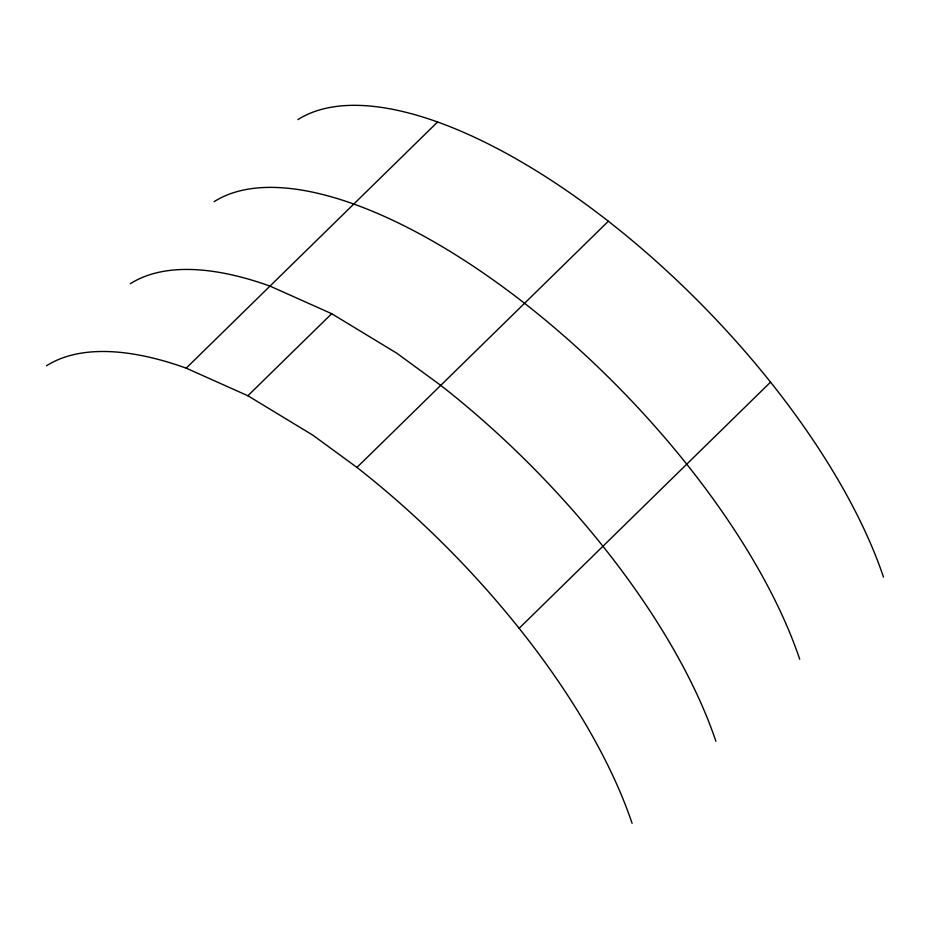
<?xml version="1.0" encoding="UTF-8"?>
<svg xmlns="http://www.w3.org/2000/svg" width="930" height="930" viewBox="0 0 930 930"><rect width="100%" height="100%" fill="white"/><g stroke="black" fill="none" stroke-linecap="round" stroke-linejoin="round"><path stroke-width="1.4" d="M46.5 365.769A419.814 174.433 45.6 0 1 186.186 368.152L437.6 121.981M186.186 368.152L247.88 395.75L331.685 313.701L396.796 353.214L440.739 385.357A419.814 174.433 45.6 0 1 715.891 741.28M247.88 395.75L312.992 435.263L356.934 467.418L608.348 221.247A419.814 174.433 45.6 0 1 883.5 577.158M519.126 628.308L770.54 382.137M331.685 313.701L269.991 286.103A419.814 174.433 45.6 0 0 130.305 283.72M297.914 119.598A419.814 174.433 45.6 0 1 608.348 221.247M214.109 201.659A419.814 174.433 45.6 0 1 524.543 303.296A419.814 174.433 45.6 0 1 799.695 659.219M356.934 467.418A419.814 174.433 45.6 0 1 632.086 823.329"/></g></svg>
